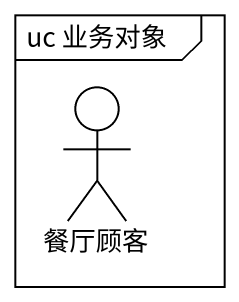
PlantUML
@startuml
mainframe uc 业务对象
actor 餐厅顾客
@enduml
